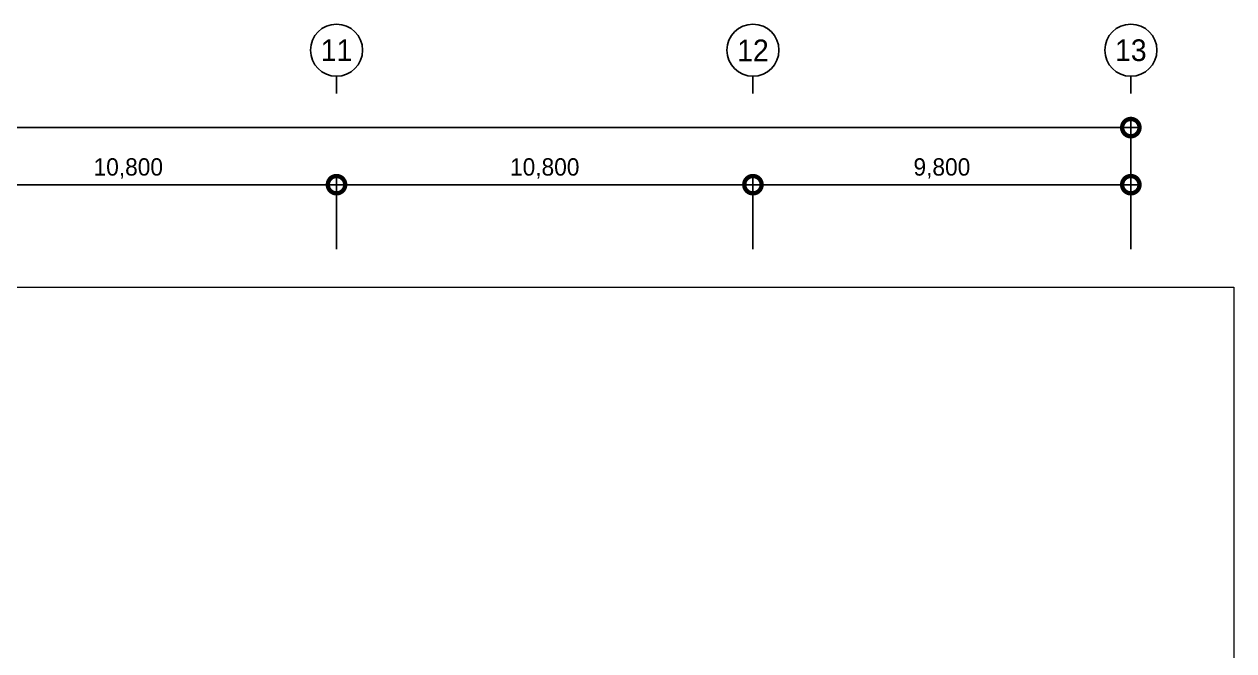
# Model space of a CAD drawing. Header units: millimetres. Extents: x -120884 to 122161, y 4425 to 84147.
# Drawn here: x -56288 to -24917, y 67667 to 83923 of the extents above; entities that cross this region are included whole.
import ezdxf
from ezdxf.enums import TextEntityAlignment as Align

# ---------------------------------------------------------------- set-up
doc = ezdxf.new("R2010")
doc.units = ezdxf.units.MM
doc.header["$LTSCALE"] = 150
doc.layers.add('-----31 Base Plan', color=252, linetype='Continuous', lineweight=0)
doc.layers.add('-----36 Dimension', color=1, linetype='Continuous', plot=False)
doc.styles.add('ELEC', font='')
doc.styles.get('ELEC').set_extended_font_data('Dotum')
doc.dimstyles.new('Gdim300', dxfattribs={"dimscale": 300, "dimtxt": 3, "dimasz": 6, "dimexe": 1.5, "dimexo": 2, "dimgap": 1, "dimtad": 1, "dimdec": 0, "dimzin": 0, "dimdsep": 46, "dimlunit": 6, "dimtxsty": 'ELEC', "dimblk": 'DOTSMALL', "dimblk1": 'DOTSMALL', "dimblk2": 'DOTSMALL', "dimcen": 1.5, "dimdle": 1.5, "dimclrd": 1, "dimclre": 1, "dimclrt": 256, "dimazin": 0, "dimtfac": 1, "dimtdec": 0, "dimtix": 1, "dimtmove": 2, "dimatfit": 3, "dimldrblk": 'DOTSMALL', "dimfxl": 1, "dimtolj": 1, "dimtzin": 0, "dimlwd": -1, "dimlwe": -1, "dimarcsym": 0})

# ---------------------------------------------------------------- blocks, each defined once
blk = doc.blocks.new('_DotSmall')
at = {"color": 0, "linetype": 'ByBlock', "const_width": 0.5}
blk.add_lwpolyline([(-0.0625, 0, 1), (0.0625, 0, 1)], format="xyb", close=True, dxfattribs=at)
blk = doc.blocks.new('*D26')
at = {"layer": '-----36 Dimension', "color": 1}
for p, q in [((-48413, 79759, 0), (-37163, 79759, 0)), ((-48188, 78088, 0), (-48188, 79984, 0)), ((-37388, 78088, 0), (-37388, 79984, 0))]:
    blk.add_line(p, q, dxfattribs=at)
at = {"layer": 'Defpoints', "color": 0, "transparency": 16777216}
for p in [(-37388, 79759, 0), (-48188, 77788, 0), (-37388, 77788, 0)]:
    blk.add_point(p, dxfattribs=at)
at = {"layer": '-----36 Dimension', "color": 1, "xscale": 900, "yscale": 900, "zscale": 900, "rotation": 180}
blk.add_blockref('_DotSmall', (-48188, 79759, 0), dxfattribs=at)
at = {"layer": '-----36 Dimension', "color": 1, "xscale": 900, "yscale": 900, "zscale": 900}
blk.add_blockref('_DotSmall', (-37388, 79759, 0), dxfattribs=at)
at = {"layer": '-----36 Dimension', "insert": (-42788, 80178, 0), "char_height": 450, "attachment_point": 5, "style": 'ELEC'}
blk.add_mtext('\\A1;10,800', dxfattribs=at)
blk = doc.blocks.new('*D27')
at = {"layer": '-----36 Dimension', "color": 1}
for p, q in [((-27363, 79759, 0), (-37613, 79759, 0)), ((-37388, 78088, 0), (-37388, 79984, 0)), ((-27588, 78088, 0), (-27588, 79984, 0))]:
    blk.add_line(p, q, dxfattribs=at)
at = {"layer": 'Defpoints', "color": 0, "transparency": 16777216}
for p in [(-37388, 79759, 0), (-37388, 77788, 0), (-27588, 77788, 0)]:
    blk.add_point(p, dxfattribs=at)
at = {"layer": '-----36 Dimension', "color": 1, "xscale": 900, "yscale": 900, "zscale": 900, "rotation": 180}
blk.add_blockref('_DotSmall', (-37388, 79759, 0), dxfattribs=at)
at = {"layer": '-----36 Dimension', "color": 1, "xscale": 900, "yscale": 900, "zscale": 900}
blk.add_blockref('_DotSmall', (-27588, 79759, 0), dxfattribs=at)
at = {"layer": '-----36 Dimension', "insert": (-32488, 80178, 0), "char_height": 450, "attachment_point": 5, "style": 'ELEC'}
blk.add_mtext('\\A1;9,800', dxfattribs=at)
blk = doc.blocks.new('*D28')
at = {"layer": '-----36 Dimension', "color": 1}
for p, q in [((-111988, 78088, 0), (-111988, 81465, 0)), ((-27588, 78088, 0), (-27588, 81465, 0)), ((-27363, 81240, 0), (-112213, 81240, 0))]:
    blk.add_line(p, q, dxfattribs=at)
at = {"layer": 'Defpoints', "color": 0, "transparency": 16777216}
for p in [(-111988, 81240, 0), (-111988, 77788, 0), (-27588, 77788, 0)]:
    blk.add_point(p, dxfattribs=at)
at = {"layer": '-----36 Dimension', "color": 1, "xscale": 900, "yscale": 900, "zscale": 900, "rotation": 180}
blk.add_blockref('_DotSmall', (-111988, 81240, 0), dxfattribs=at)
at = {"layer": '-----36 Dimension', "color": 1, "xscale": 900, "yscale": 900, "zscale": 900}
blk.add_blockref('_DotSmall', (-27588, 81240, 0), dxfattribs=at)
at = {"layer": '-----36 Dimension', "insert": (-69788, 81659, 0), "char_height": 450, "attachment_point": 5, "style": 'ELEC'}
blk.add_mtext('\\A1;84,400', dxfattribs=at)
blk = doc.blocks.new('*D29')
at = {"layer": '-----36 Dimension', "color": 1}
for p, q in [((-59213, 79759, 0), (-47963, 79759, 0)), ((-58988, 78088, 0), (-58988, 79984, 0)), ((-48188, 78088, 0), (-48188, 79984, 0))]:
    blk.add_line(p, q, dxfattribs=at)
at = {"layer": 'Defpoints', "color": 0, "transparency": 16777216}
for p in [(-48188, 79759, 0), (-58988, 77788, 0), (-48188, 77788, 0)]:
    blk.add_point(p, dxfattribs=at)
at = {"layer": '-----36 Dimension', "color": 1, "xscale": 900, "yscale": 900, "zscale": 900, "rotation": 180}
blk.add_blockref('_DotSmall', (-58988, 79759, 0), dxfattribs=at)
at = {"layer": '-----36 Dimension', "color": 1, "xscale": 900, "yscale": 900, "zscale": 900}
blk.add_blockref('_DotSmall', (-48188, 79759, 0), dxfattribs=at)
at = {"layer": '-----36 Dimension', "insert": (-53588, 80178, 0), "char_height": 450, "attachment_point": 5, "style": 'ELEC'}
blk.add_mtext('\\A1;10,800', dxfattribs=at)

msp = doc.modelspace()

# ---------------------------------------------------------------- linework, layer by layer
at = {"layer": '-----31 Base Plan'}
msp.add_lwpolyline([(-24917.3, 28052.5), (-114658, 28052.5), (-114658, 77104.6), (-24917.3, 77104.6)], close=True, dxfattribs=at)
at = {"layer": '-----36 Dimension', "elevation": 0}
for points in [[(-48187.6, 82122.9), (-48187.6, 82572.9, -1), (-48187.6, 83922.9, -1), (-48187.6, 82572.9, 0)], [(-37387.6, 82122.9), (-37387.6, 82572.9, -1), (-37387.6, 83922.9, -1), (-37387.6, 82572.9, 0)], [(-27587.6, 82122.9), (-27587.6, 82572.9, -1), (-27587.6, 83922.9, -1), (-27587.6, 82572.9, 0)]]:
    msp.add_lwpolyline(points, format="xyb", dxfattribs=at)

# ---------------------------------------------------------------- texts
at = {"layer": '-----36 Dimension', "style": 'ELEC'}
for s, p in [('11', (-48187.6, 83247.9, 0)), ('12', (-37387.6, 83247.9, 0)), ('13', (-27587.6, 83247.9, 0))]:
    msp.add_text(s, height=562.5, dxfattribs=at).set_placement(p, align=Align.MIDDLE)

# ---------------------------------------------------------------- dimensions: what is measured, and where the dimension line sits
at = {"layer": '-----36 Dimension'}
for base, p1, p2, picture, middle in [((-111987.6, 81240.3, 0), (-27587.6, 77788.3, 0), (-111987.6, 77788.3, 0), '*D28', (-69787.6, 81658.9, 0)), ((-48187.6, 79759.4, 0), (-58987.6, 77788.3, 0), (-48187.6, 77788.3, 0), '*D29', (-53587.6, 80178, 0)), ((-37387.6, 79759.4, 0), (-48187.6, 77788.3, 0), (-37387.6, 77788.3, 0), '*D26', (-42787.6, 80178, 0))]:
    dim = msp.add_linear_dim(base=base, p1=p1, p2=p2, dimstyle='Gdim300', override={"dimscale": 150, "dimtxsty": 'ELEC'}, dxfattribs=at)
    dim.commit()
    dim.dimension.update_dxf_attribs({"geometry": picture, "text_midpoint": middle})
dim = msp.add_linear_dim(base=(-37387.6, 79759.4, 0), p1=(-27587.6, 77788.3, 0), p2=(-37387.6, 77788.3, 0), angle=180, dimstyle='Gdim300', override={"dimscale": 150, "dimtxsty": 'ELEC'}, dxfattribs=at)
dim.commit()
dim.dimension.update_dxf_attribs({"geometry": '*D27', "text_midpoint": (-32487.6, 80178, 0)})

doc.saveas('drawing.dxf')
